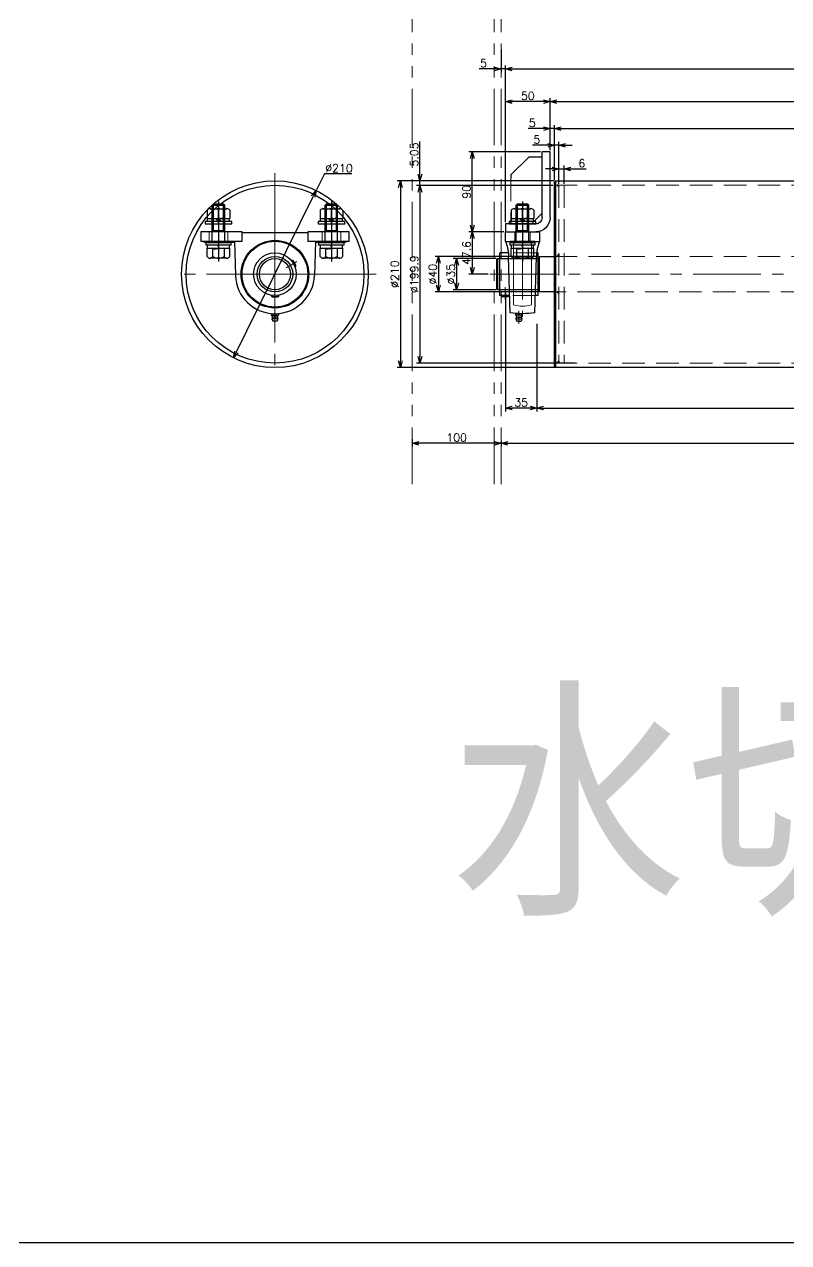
# Model space of a CAD drawing. Header units: millimetres. Extents: x -8731 to 85711, y -14522 to 31379.
# Drawn here: x -550 to 309, y -5720 to -4350 of the extents above; entities that cross this region are included whole.
import ezdxf

# ---------------------------------------------------------------- set-up
doc = ezdxf.new("R2010")
doc.units = ezdxf.units.MM
doc.header["$LTSCALE"] = 4
doc.header["$PDMODE"] = 99
doc.header["$PDSIZE"] = 1
for name, pattern in [('CENTER2', [28.575, 19.05, -3.175, 3.175, -3.175]), ('HIDDEN', [9.525, 6.35, -3.175]), ('PHANTOM2', [31.75, 15.875, -3.175, 3.175, -3.175, 3.175, -3.175])]:
    doc.linetypes.add(name, pattern=pattern)
for name, color, linetype, lineweight in [('04_HIDDEN', 2, 'HIDDEN', 13), ('05_CENTER', 4, 'CENTER2', 13), ('06_PHANTOM', 2, 'PHANTOM2', 13), ('08_DIM', 3, 'Continuous', 13)]:
    doc.layers.add(name, color=color, linetype=linetype, lineweight=lineweight)
doc.layers.add('10_DRAFT', color=8, linetype='Continuous', lineweight=0, plot=False)
doc.styles.add('KANJI0', font='txt.shx', dxfattribs={"width": 0.9, "height": 30, "bigfont": 'bigfont'})
doc.styles.add('KSS_TXT', font='txt.shx', dxfattribs={"bigfont": 'extfont2.shx'})
doc.dimstyles.new('KSS_DIM', dxfattribs={"dimscale": 3, "dimtxt": 3, "dimasz": 2.5, "dimexe": 1.25, "dimexo": 0.625, "dimtad": 1, "dimdsep": 46, "dimtxsty": 'KSS_TXT', "dimblk": 'OPEN30', "dimcen": 0, "dimazin": 2, "dimtfac": 0.75, "dimtmove": 0, "dimatfit": 3, "dimldrblk": 'OPEN30', "dimfxl": 1, "dimtolj": 1, "dimarcsym": 0})
doc.dimstyles.new('KSS_DIM$3', dxfattribs={"dimscale": 3, "dimtxt": 3, "dimasz": 2.5, "dimexe": 1.25, "dimexo": 0.625, "dimtad": 1, "dimtih": 1, "dimtoh": 1, "dimdsep": 46, "dimtxsty": 'KSS_TXT', "dimblk": 'OPEN30', "dimcen": 0, "dimazin": 2, "dimtfac": 0.75, "dimtofl": 0, "dimtmove": 0, "dimatfit": 3, "dimldrblk": 'OPEN30', "dimfxl": 1, "dimtolj": 1, "dimarcsym": 0})

# ---------------------------------------------------------------- blocks, each defined once
blk = doc.blocks.new('M14Nza_1_1_1')
at = {"color": 0}
for p, q in [((-12.7, 15.4), (-12.7, 6.1)), ((-9.5, 17.1), (9.5, 17.1)), ((-6.4, 6.1), (-6.4, 15.4)), ((6.4, 15.4), (6.4, 6.1)), ((12.7, 15.4), (12.7, 6.1)), ((-12.7, 6.1), (12.7, 6.1)), ((-12.2, 2.6), (-12.2, 6.1)), ((-3.5, 6.1), (0, 2.6)), ((0, 6.1), (3.5, 2.6)), ((12.2, 6.1), (12.2, 2.6))]:
    blk.add_line(p, q, dxfattribs=at)
at = {"color": 0, "linetype": 'CENTER2'}
blk.add_line((0, 0), (0, 17.1), dxfattribs=at)
at = {"color": 0}
blk.add_lwpolyline([(-15, 0), (15, 0), (15, 2.6), (-15, 2.6)], close=True, dxfattribs=at)
for centre, radius, start, end in [((-9.5, 13.3), 3.81, 33.626, 146.374), ((0, 4.4), 12.7, 60, 120), ((9.5, 13.3), 3.81, 33.626, 146.374)]:
    blk.add_arc(centre, radius, start, end, dxfattribs=at)
at = {"layer": '10_DRAFT', "ltscale": 3, "style": 'KANJI0', "width": 0.82}
blk.add_text('Ｍ１４', height=1.5, dxfattribs=at).set_placement((0.4, 6.2))
blk = doc.blocks.new('A$C09CE55E7_1_1_1')
at = {"color": 0}
for p, q in [((-12.7, 15.8), (-12.7, 6.5)), ((-9.5, 17.5), (9.5, 17.5)), ((-6.4, 6.5), (-6.4, 15.8)), ((6.4, 15.8), (6.4, 6.5)), ((12.7, 15.8), (12.7, 6.5)), ((-14, 0), (-14, 3)), ((-14, 3), (14, 3)), ((14, 0), (-14, 0)), ((12.7, 6.5), (-12.7, 6.5)), ((-12.2, 3), (-12.2, 6.5)), ((-7, 0), (-7, -42.1)), ((-0.6, 6.5), (0.6, 3)), ((7, 0), (7, -42.1)), ((12.2, 6.5), (12.2, 3)), ((14, 3), (14, 0)), ((7, -13.5), (-7, -13.5)), ((-5.6, -13.5), (-5.6, -43.5)), ((5.6, -13.5), (5.6, -43.5)), ((-7, -42.1), (-5.6, -43.5)), ((7, -42.1), (-7, -42.1)), ((5.6, -43.5), (-5.6, -43.5)), ((7, -42.1), (5.6, -43.5))]:
    blk.add_line(p, q, dxfattribs=at)
at = {"color": 0, "linetype": 'CENTER2'}
blk.add_line((0, -46.1), (0, 21.2), dxfattribs=at)
at = {"color": 0}
for centre, radius, start, end in [((-9.5, 13.7), 3.81, 33.626, 146.374), ((0, 4.8), 12.7, 60, 120), ((9.5, 13.7), 3.81, 33.626, 146.374)]:
    blk.add_arc(centre, radius, start, end, dxfattribs=at)
at = {"layer": '10_DRAFT', "ltscale": 3, "style": 'KANJI0', "width": 0.82}
blk.add_text('M14x50', height=1, dxfattribs=at).set_placement((0.5, 6.6))
blk = doc.blocks.new('MUCP207a_1')
at = {"color": 0}
for p, q in [((-3.3, 97.8), (-2.4, 100.5)), ((-3.3, 97.8), (3.3, 97.8)), ((-2.8, 96.1), (2.8, 96.1)), ((-2.4, 100.5), (2.4, 100.5)), ((3.3, 97.8), (2.4, 100.5)), ((-4, 92.4), (-4, 93.6)), ((3, 92), (-3, 92)), ((-2, 93.6), (-2, 92.4)), ((2, 93.6), (2, 92.4)), ((4, 93.6), (4, 92.4)), ((-4, 72.5), (-3, 73.1)), ((-4, 71.3), (-4, 72.5)), ((4, 72.5), (-4, 72.5)), ((-3.4, 71.4), (-3.4, 72.8)), ((3, 73.1), (-3, 73.1)), ((4, 72.5), (3, 73.1)), ((3.4, 71.4), (3.4, 72.8)), ((4, 71.3), (4, 72.5)), ((-45.5, 11), (-44.4, 48.9)), ((45.5, 11), (44.4, 48.9)), ((-22.5, 39.2), (-23.6, 38.6)), ((-22.3, 38.7), (-23.6, 38)), ((-23.6, 38.6), (-23.6, 37.4)), ((-23.6, 38.6), (-19.6, 31.7)), ((-23.6, 37.4), (-20.6, 32.3)), ((-19.6, 31.7), (-20.6, 32.3)), ((-18.8, 32.7), (-20.1, 32)), ((-18.5, 32.3), (-19.6, 31.7)), ((-83.5, 11), (-83.5, 0)), ((-83.5, 11), (-78.5, 11)), ((-83.5, 0), (-36.9, 0)), ((-79.5, 12), (-45.5, 12)), ((-79.5, 11), (-79.5, 12)), ((-78.5, 11), (-45.5, 11)), ((-45.5, 11), (-36.9, 11)), ((-36.9, 0), (-36.9, 11)), ((-36.9, 1), (36.9, 1)), ((36.9, 11), (45.5, 11)), ((36.9, 11), (36.9, 0)), ((36.9, 0), (83.5, 0)), ((45.5, 12), (79.5, 12)), ((45.5, 11), (78.5, 11)), ((78.5, 11), (83.5, 11)), ((79.5, 11), (79.5, 12)), ((83.5, 0), (83.5, 11))]:
    blk.add_line(p, q, dxfattribs=at)
for radius in [38, 37, 24, 17.5]:
    blk.add_circle((0, 47.6), radius, dxfattribs=at)
for centre, radius, start, end in [((0, 97.8), 3.3, 180, 208.0616), ((-3.6, 95.9), 0.8, 353.8983, 28.0616), ((0, 99), 1.59, 69.555, 110.445), ((3.6, 95.9), 0.8, 151.9384, 186.1017), ((0, 97.8), 3.3, 331.9384, 0), ((0, 47.6), 44.4, 1.6912, 178.3088), ((-3, 92.4), 1.56, 49.7398, 130.2602), ((-3, 93.6), 1.56, 229.7398, 310.2602), ((-8.8, 96.4), 6, 336.1715, 353.8983), ((0, 88.3), 5.7, 69.2291, 110.7709), ((0, 97.7), 5.7, 249.2291, 290.7709), ((3, 92.4), 1.56, 49.7398, 130.2602), ((3, 93.6), 1.56, 229.7398, 310.2602), ((8.8, 96.4), 6, 186.1017, 203.8285)]:
    blk.add_arc(centre, radius, start, end, dxfattribs=at)
at = {"layer": '04_HIDDEN', "color": 0}
for p, q in [((-74, 12), (-74, 0)), ((-53, 12), (-53, 0)), ((53, 12), (53, 0)), ((74, 12), (74, 0))]:
    blk.add_line(p, q, dxfattribs=at)
at = {"layer": '05_CENTER', "color": 0}
for p, q in [((0, 0), (0, 102.5)), ((-49.4, 47.6), (49.4, 47.6)), ((-24.7, 33.4), (-12.6, 40.4)), ((-63.5, 17), (-63.5, -5)), ((63.5, 17), (63.5, -5))]:
    blk.add_line(p, q, dxfattribs=at)
blk = doc.blocks.new('_Open30')
at = {"color": 0, "linetype": 'ByBlock', "lineweight": -2}
for p, q in [((-1, 0.27), (0, 0)), ((0, 0), (-1, -0.27)), ((0, 0), (-1, 0))]:
    blk.add_line(p, q, dxfattribs=at)
blk = doc.blocks.new('*D1066')
at = {"layer": '08_DIM', "color": 0, "lineweight": -2, "transparency": 16777216}
for p, q in [((-10.8, -4583.6), (-50.2, -4583.6)), ((-46.4, -4591.1), (-46.4, -4623.7)), ((-28.6, -4631.2), (-50.2, -4631.2))]:
    blk.add_line(p, q, dxfattribs=at)
at = {"layer": 'Defpoints', "color": 0, "transparency": 16777216}
for p in [(-8.9, -4583.6), (-46.4, -4631.2), (-26.7, -4631.2)]:
    blk.add_point(p, dxfattribs=at)
at = {"layer": '08_DIM', "color": 0, "lineweight": -2, "transparency": 16777216, "xscale": 7.5, "yscale": 7.5, "zscale": 7.5}
for p, rotation in [((-46.4, -4583.6), 90), ((-46.4, -4631.2), 270)]:
    blk.add_blockref('_Open30', p, dxfattribs=dict(at, rotation=rotation))
at = {"layer": '08_DIM', "color": 0, "transparency": 16777216, "insert": (-52.8, -4607.4), "char_height": 9, "attachment_point": 5, "rotation": 90, "style": 'KSS_TXT'}
blk.add_mtext('\\A1;47.6', dxfattribs=at)
blk = doc.blocks.new('*D1067')
at = {"layer": '08_DIM', "color": 0, "lineweight": -2, "transparency": 16777216}
for p, q in [((-19.8, -4613.7), (-67.8, -4613.7)), ((-64, -4621.2), (-64, -4641.2)), ((-19.8, -4648.7), (-67.8, -4648.7))]:
    blk.add_line(p, q, dxfattribs=at)
at = {"layer": 'Defpoints', "color": 0, "transparency": 16777216}
for p in [(-17.9, -4613.7), (-64, -4648.7), (-17.9, -4648.7)]:
    blk.add_point(p, dxfattribs=at)
at = {"layer": '08_DIM', "color": 0, "lineweight": -2, "transparency": 16777216, "xscale": 7.5, "yscale": 7.5, "zscale": 7.5}
for p, rotation in [((-64, -4613.7), 90), ((-64, -4648.7), 270)]:
    blk.add_blockref('_Open30', p, dxfattribs=dict(at, rotation=rotation))
at = {"layer": '08_DIM', "color": 0, "transparency": 16777216, "insert": (-70.4, -4631.2), "char_height": 9, "attachment_point": 5, "rotation": 90, "style": 'KSS_TXT'}
blk.add_mtext('\\A1;%%C35', dxfattribs=at)
blk = doc.blocks.new('*D1068')
at = {"layer": '08_DIM', "color": 0, "lineweight": -2, "transparency": 16777216}
for p, q in [((41.1, -4491.7), (41.1, -4463.7)), ((46.1, -4525.3), (46.1, -4463.7)), ((33.6, -4467.4), (16.3, -4467.4)), ((46.1, -4467.4), (41.1, -4467.4)), ((53.6, -4467.4), (61.1, -4467.4))]:
    blk.add_line(p, q, dxfattribs=at)
at = {"layer": 'Defpoints', "color": 0, "transparency": 16777216}
for p in [(41.1, -4467.4), (41.1, -4493.6), (46.1, -4527.2)]:
    blk.add_point(p, dxfattribs=at)
at = {"layer": '08_DIM', "color": 0, "lineweight": -2, "transparency": 16777216, "xscale": 7.5, "yscale": 7.5, "zscale": 7.5}
blk.add_blockref('_Open30', (41.1, -4467.4), dxfattribs=at)
at = {"layer": '08_DIM', "color": 0, "lineweight": -2, "transparency": 16777216, "xscale": 7.5, "yscale": 7.5, "zscale": 7.5, "rotation": 180}
blk.add_blockref('_Open30', (46.1, -4467.4), dxfattribs=at)
at = {"layer": '08_DIM', "color": 0, "transparency": 16777216, "insert": (21.2, -4461.1), "char_height": 9, "attachment_point": 5, "style": 'KSS_TXT'}
blk.add_mtext('\\A1;5', dxfattribs=at)
blk = doc.blocks.new('*D1069')
at = {"layer": '08_DIM', "color": 0, "lineweight": -2, "transparency": 16777216}
for p, q in [((30.2, -4493.6), (-50.2, -4493.6)), ((-46.4, -4576.1), (-46.4, -4501.1)), ((-10.8, -4583.6), (-50.2, -4583.6))]:
    blk.add_line(p, q, dxfattribs=at)
at = {"layer": 'Defpoints', "color": 0, "transparency": 16777216}
for p in [(-46.4, -4493.6), (32.1, -4493.6), (-8.9, -4583.6)]:
    blk.add_point(p, dxfattribs=at)
at = {"layer": '08_DIM', "color": 0, "lineweight": -2, "transparency": 16777216, "xscale": 7.5, "yscale": 7.5, "zscale": 7.5}
for p, rotation in [((-46.4, -4493.6), 90), ((-46.4, -4583.6), 270)]:
    blk.add_blockref('_Open30', p, dxfattribs=dict(at, rotation=rotation))
at = {"layer": '08_DIM', "color": 0, "transparency": 16777216, "insert": (-52.8, -4538.6), "char_height": 9, "attachment_point": 5, "rotation": 90, "style": 'KSS_TXT'}
blk.add_mtext('\\A1;90', dxfattribs=at)
blk = doc.blocks.new('A$C4FEB355B_1')
at = {"color": 0}
for p, q in [((-31, 90), (-22, 90)), ((-31, 16), (-31, 90)), ((-22, 16), (-22, 90)), ((19, 0), (-15, 0)), ((19, 9), (19, 0))]:
    blk.add_line(p, q, dxfattribs=at)
for points in [[(-22, 84), (-7, 84), (13, 64), (13, 60)], [(13, 20), (13, 9), (-10, 9), (-22, 21), (-22, 84)]]:
    blk.add_lwpolyline(points, dxfattribs=at)
blk.add_lwpolyline([(-22, 16), (-22, 16, 0.414214), (-15, 9), (19, 9)], format="xyb", dxfattribs=at)
blk.add_arc((-15, 16), 16, 180, 270, dxfattribs=at)
at = {"layer": '04_HIDDEN'}
blk.add_lwpolyline([(13, 60), (13, 20)], dxfattribs=at)
at = {"layer": '05_CENTER'}
blk.add_line((0, -6.7), (0, 15.7), dxfattribs=at)
blk = doc.blocks.new('MUCP207c_1')
at = {"color": 0}
for p, q in [((-7.3, 97.7), (-6.4, 100.4)), ((-7.3, 97.7), (-0.7, 97.7)), ((-6.8, 96), (-1.2, 96)), ((-6.4, 100.4), (-1.6, 100.4)), ((-0.7, 97.7), (-1.6, 100.4)), ((-14, 91), (-15.6, 28)), ((-7.5, 93.5), (-7.5, 92.3)), ((-5.7, 91.9), (-2.2, 91.9)), ((-4, 93.5), (-4, 92.3)), ((-0.5, 93.5), (-0.5, 92.3)), ((14, 91), (15.6, 28)), ((-25.4, 71.6), (-25.4, 23.6)), ((-14.5, 71.6), (-25.4, 71.6)), ((-23.4, 72.5), (-22.4, 73.1)), ((-23.4, 71.6), (-23.4, 72.5)), ((-15.4, 72.5), (-23.4, 72.5)), ((-22.8, 71.6), (-22.8, 72.8)), ((-16.4, 73.1), (-22.4, 73.1)), ((-15.4, 72.5), (-16.4, 73.1)), ((-15.9, 71.6), (-15.9, 72.8)), ((-15.4, 71.6), (-15.4, 72.5)), ((17.5, 71.6), (14.5, 71.6)), ((17.5, 71.6), (17.5, 23.6)), ((-15.9, 23.6), (-25.4, 23.6)), ((17.5, 23.6), (15.9, 23.6)), ((-19, 11), (-19, 0)), ((-19, 11), (-14, 11)), ((-19, 0), (19, 0)), ((-14, 12), (14, 12)), ((-14, 11), (-14, 12)), ((14, 11), (-14, 11)), ((14, 11), (14, 12)), ((14, 11), (19, 11)), ((19, 0), (19, 11))]:
    blk.add_line(p, q, dxfattribs=at)
for points in [[(-19, 11, 0), (-19, 11.1, 0), (-18.9, 11.2, 0), (-18.9, 11.3, 0), (-18.9, 11.4, 0), (-18.8, 11.5, 0), (-18.8, 11.6, 0), (-18.8, 11.7, 0), (-18.7, 11.8, 0), (-18.7, 11.9, 0), (-18.6, 12, 0), (-18.6, 12.1, 0), (-18.6, 12.2, 0), (-18.5, 12.4, 0), (-18.5, 12.5, 0), (-18.5, 12.6, 0), (-18.4, 12.7, 0), (-18.4, 12.8, 0), (-18.4, 12.9, 0), (-18.3, 13, 0), (-18.3, 13.1, 0), (-18.3, 13.2, 0), (-18.2, 13.3, 0), (-18.2, 13.4, 0), (-18.2, 13.5, 0), (-18.1, 13.6, 0), (-18.1, 13.7, 0), (-18.1, 13.8, 0), (-18, 13.9, 0), (-18, 14, 0), (-18, 14.1, 0), (-17.9, 14.2, 0), (-17.9, 14.3, 0), (-17.9, 14.4, 0), (-17.8, 14.5, 0), (-17.8, 14.6, 0), (-17.8, 14.7, 0), (-17.7, 14.9, 0), (-17.7, 15, 0), (-17.7, 15.1, 0), (-17.6, 15.2, 0), (-17.6, 15.3, 0), (-17.6, 15.4, 0), (-17.5, 15.5, 0), (-17.5, 15.6, 0), (-17.5, 15.7, 0), (-17.4, 15.8, 0), (-17.4, 15.9, 0), (-17.4, 16, 0), (-17.3, 16.1, 0), (-17.3, 16.2, 0), (-17.3, 16.3, 0), (-17.3, 16.4, 0), (-17.2, 16.5, 0), (-17.2, 16.6, 0), (-17.2, 16.7, 0), (-17.1, 16.8, 0), (-17.1, 17, 0), (-17.1, 17.1, 0), (-17.1, 17.2, 0), (-17, 17.3, 0), (-17, 17.4, 0), (-17, 17.5, 0), (-16.9, 17.6, 0), (-16.9, 17.7, 0), (-16.9, 17.8, 0), (-16.9, 17.9, 0), (-16.8, 18, 0), (-16.8, 18.1, 0), (-16.8, 18.2, 0), (-16.8, 18.3, 0), (-16.7, 18.4, 0), (-16.7, 18.5, 0), (-16.7, 18.6, 0), (-16.7, 18.8, 0), (-16.6, 18.9, 0), (-16.6, 19, 0), (-16.6, 19.1, 0), (-16.6, 19.2, 0), (-16.6, 19.3, 0), (-16.5, 19.4, 0), (-16.5, 19.5, 0), (-16.5, 19.6, 0), (-16.5, 19.7, 0), (-16.5, 19.8, 0), (-16.4, 19.9, 0), (-16.4, 20, 0), (-16.4, 20.1, 0), (-16.4, 20.2, 0), (-16.4, 20.4, 0), (-16.3, 20.5, 0), (-16.3, 20.6, 0), (-16.3, 20.7, 0), (-16.3, 20.8, 0), (-16.3, 20.9, 0), (-16.3, 21, 0), (-16.2, 21.1, 0), (-16.2, 21.2, 0), (-16.2, 21.3, 0), (-16.2, 21.4, 0), (-16.2, 21.5, 0), (-16.2, 21.6, 0), (-16.1, 21.8, 0), (-16.1, 21.9, 0), (-16.1, 22, 0), (-16.1, 22.1, 0), (-16.1, 22.2, 0), (-16.1, 22.3, 0), (-16.1, 22.4, 0), (-16, 22.5, 0), (-16, 22.6, 0), (-16, 22.7, 0), (-16, 22.8, 0), (-16, 22.9, 0), (-16, 23.1, 0), (-16, 23.2, 0), (-16, 23.3, 0), (-15.9, 23.4, 0), (-15.9, 23.5, 0), (-15.9, 23.6, 0), (-15.9, 23.7, 0), (-15.9, 23.8, 0), (-15.9, 23.9, 0), (-15.9, 24, 0), (-15.9, 24.1, 0), (-15.9, 24.3, 0), (-15.9, 24.4, 0), (-15.8, 24.5, 0), (-15.8, 24.6, 0), (-15.8, 24.7, 0), (-15.8, 24.8, 0), (-15.8, 24.9, 0), (-15.8, 25, 0), (-15.8, 25.1, 0), (-15.8, 25.2, 0), (-15.8, 25.3, 0), (-15.8, 25.5, 0), (-15.8, 25.6, 0), (-15.7, 25.7, 0), (-15.7, 25.8, 0), (-15.7, 25.9, 0), (-15.7, 26, 0), (-15.7, 26.1, 0), (-15.7, 26.2, 0), (-15.7, 26.3, 0), (-15.7, 26.4, 0), (-15.7, 26.6, 0), (-15.7, 26.7, 0), (-15.7, 26.8, 0), (-15.7, 26.9, 0), (-15.6, 27, 0), (-15.6, 27.1, 0), (-15.6, 27.2, 0), (-15.6, 27.3, 0), (-15.6, 27.4, 0), (-15.6, 27.5, 0), (-15.6, 27.6, 0), (-15.6, 27.8, 0), (-15.6, 27.9, 0), (-15.6, 28, 0)], [(19, 11, 0), (19, 11.1, 0), (18.9, 11.2, 0), (18.9, 11.3, 0), (18.9, 11.4, 0), (18.8, 11.5, 0), (18.8, 11.6, 0), (18.8, 11.7, 0), (18.7, 11.8, 0), (18.7, 11.9, 0), (18.6, 12, 0), (18.6, 12.1, 0), (18.6, 12.2, 0), (18.5, 12.4, 0), (18.5, 12.5, 0), (18.5, 12.6, 0), (18.4, 12.7, 0), (18.4, 12.8, 0), (18.4, 12.9, 0), (18.3, 13, 0), (18.3, 13.1, 0), (18.3, 13.2, 0), (18.2, 13.3, 0), (18.2, 13.4, 0), (18.2, 13.5, 0), (18.1, 13.6, 0), (18.1, 13.7, 0), (18.1, 13.8, 0), (18, 13.9, 0), (18, 14, 0), (18, 14.1, 0), (17.9, 14.2, 0), (17.9, 14.3, 0), (17.9, 14.4, 0), (17.8, 14.5, 0), (17.8, 14.6, 0), (17.8, 14.7, 0), (17.7, 14.9, 0), (17.7, 15, 0), (17.7, 15.1, 0), (17.6, 15.2, 0), (17.6, 15.3, 0), (17.6, 15.4, 0), (17.5, 15.5, 0), (17.5, 15.6, 0), (17.5, 15.7, 0), (17.4, 15.8, 0), (17.4, 15.9, 0), (17.4, 16, 0), (17.3, 16.1, 0), (17.3, 16.2, 0), (17.3, 16.3, 0), (17.3, 16.4, 0), (17.2, 16.5, 0), (17.2, 16.6, 0), (17.2, 16.7, 0), (17.1, 16.8, 0), (17.1, 17, 0), (17.1, 17.1, 0), (17.1, 17.2, 0), (17, 17.3, 0), (17, 17.4, 0), (17, 17.5, 0), (16.9, 17.6, 0), (16.9, 17.7, 0), (16.9, 17.8, 0), (16.9, 17.9, 0), (16.8, 18, 0), (16.8, 18.1, 0), (16.8, 18.2, 0), (16.8, 18.3, 0), (16.7, 18.4, 0), (16.7, 18.5, 0), (16.7, 18.6, 0), (16.7, 18.8, 0), (16.6, 18.9, 0), (16.6, 19, 0), (16.6, 19.1, 0), (16.6, 19.2, 0), (16.6, 19.3, 0), (16.5, 19.4, 0), (16.5, 19.5, 0), (16.5, 19.6, 0), (16.5, 19.7, 0), (16.5, 19.8, 0), (16.4, 19.9, 0), (16.4, 20, 0), (16.4, 20.1, 0), (16.4, 20.2, 0), (16.4, 20.4, 0), (16.3, 20.5, 0), (16.3, 20.6, 0), (16.3, 20.7, 0), (16.3, 20.8, 0), (16.3, 20.9, 0), (16.3, 21, 0), (16.2, 21.1, 0), (16.2, 21.2, 0), (16.2, 21.3, 0), (16.2, 21.4, 0), (16.2, 21.5, 0), (16.2, 21.6, 0), (16.1, 21.8, 0), (16.1, 21.9, 0), (16.1, 22, 0), (16.1, 22.1, 0), (16.1, 22.2, 0), (16.1, 22.3, 0), (16.1, 22.4, 0), (16, 22.5, 0), (16, 22.6, 0), (16, 22.7, 0), (16, 22.8, 0), (16, 22.9, 0), (16, 23.1, 0), (16, 23.2, 0), (16, 23.3, 0), (15.9, 23.4, 0), (15.9, 23.5, 0), (15.9, 23.6, 0), (15.9, 23.7, 0), (15.9, 23.8, 0), (15.9, 23.9, 0), (15.9, 24, 0), (15.9, 24.1, 0), (15.9, 24.3, 0), (15.9, 24.4, 0), (15.8, 24.5, 0), (15.8, 24.6, 0), (15.8, 24.7, 0), (15.8, 24.8, 0), (15.8, 24.9, 0), (15.8, 25, 0), (15.8, 25.1, 0), (15.8, 25.2, 0), (15.8, 25.3, 0), (15.8, 25.5, 0), (15.7, 25.6, 0), (15.7, 25.7, 0), (15.7, 25.8, 0), (15.7, 25.9, 0), (15.7, 26, 0), (15.7, 26.1, 0), (15.7, 26.2, 0), (15.7, 26.3, 0), (15.7, 26.4, 0), (15.7, 26.6, 0), (15.7, 26.7, 0), (15.7, 26.8, 0), (15.7, 26.9, 0), (15.6, 27, 0), (15.6, 27.1, 0), (15.6, 27.2, 0), (15.6, 27.3, 0), (15.6, 27.4, 0), (15.6, 27.5, 0), (15.6, 27.6, 0), (15.6, 27.8, 0), (15.6, 27.9, 0), (15.6, 28, 0)]]:
    blk.add_polyline3d(points, dxfattribs=at)
for centre, radius, start, end in [((-4, 97.7), 3.3, 180, 208.0616), ((-7.6, 95.8), 0.8, 353.8983, 28.0616), ((-4, 98.9), 1.59, 69.555, 110.445), ((-0.4, 95.8), 0.8, 151.9384, 186.1017), ((-4, 97.7), 3.3, 331.9384, 0), ((0, -7), 99, 81.8703, 98.1297), ((-12.8, 96.3), 6, 332.3723, 353.8983), ((-5.7, 89.6), 4.32, 66.1022, 113.8978), ((-5.7, 96.2), 4.32, 246.1022, 293.8978), ((-2.2, 89.6), 4.32, 66.1022, 113.8978), ((-2.2, 96.2), 4.32, 246.1022, 293.8978), ((4.8, 96.3), 6, 186.1017, 207.6277)]:
    blk.add_arc(centre, radius, start, end, dxfattribs=at)
at = {"layer": '04_HIDDEN', "color": 0}
for p, q in [((14.5, 71.6), (-14.5, 71.6)), ((16, 65.1), (-23.9, 65.1)), ((-25.4, 28.6), (-25.4, 26.7)), ((16, 30.1), (-23.9, 30.1)), ((15.9, 23.6), (-15.9, 23.6)), ((-8.5, 12), (-8.5, 0)), ((8.5, 12), (8.5, 0))]:
    blk.add_line(p, q, dxfattribs=at)
for centre, start, end in [((-23.9, 66.6), 180, 270), ((16, 66.6), 270, 0), ((-23.9, 28.6), 90, 180), ((16, 28.6), 0, 90)]:
    blk.add_arc(centre, 1.5, start, end, dxfattribs=at)
at = {"layer": '05_CENTER', "color": 0}
for p, q in [((-4, 88.9), (-4, 103.5)), ((0, 0), (0, 95.7)), ((-19.4, 76.1), (-19.4, 62.1))]:
    blk.add_line(p, q, dxfattribs=at)
at = {"layer": '10_DRAFT'}
for p, q in [((-10, 13), (-10, 82.2)), ((10, 13), (10, 82.2)), ((-25.4, 47.6), (17.5, 47.6))]:
    blk.add_line(p, q, dxfattribs=at)
for start, end in [(73.8724, 106.1276), (253.8724, 286.1276)]:
    blk.add_arc((0, 47.6), 36, start, end, dxfattribs=at)
blk = doc.blocks.new('*D1460')
at = {"layer": '08_DIM', "color": 0, "lineweight": -2, "transparency": 16777216}
for p, q in [((-212.7, -4518.3), (-221.9, -4537.1)), ((-181.9, -4518.3), (-212.7, -4518.3)), ((-314.8, -4725.4), (-225.2, -4543.8))]:
    blk.add_line(p, q, dxfattribs=at)
at = {"layer": 'Defpoints', "color": 0, "transparency": 16777216}
for p in [(-221.9, -4537.1), (-314.8, -4725.4)]:
    blk.add_point(p, dxfattribs=at)
at = {"layer": '08_DIM', "color": 0, "lineweight": -2, "transparency": 16777216, "xscale": 7.5, "yscale": 7.5, "zscale": 7.5}
for p, rotation in [((-221.9, -4537.1), 63.73866751826662), ((-314.8, -4725.4), 243.7386675182666)]:
    blk.add_blockref('_Open30', p, dxfattribs=dict(at, rotation=rotation))
at = {"layer": '08_DIM', "color": 0, "transparency": 16777216, "insert": (-196.3, -4512), "char_height": 9, "attachment_point": 5, "style": 'KSS_TXT'}
blk.add_mtext('\\A1;%%C210', dxfattribs=at)
blk = doc.blocks.new('*D1570')
at = {"layer": '08_DIM', "color": 0, "lineweight": -2, "transparency": 16777216}
for p, q in [((-13.9, -4818.5), (-13.9, -4825.1)), ((-6.4, -4821.3), (1978.6, -4821.3)), ((1986.1, -4816.7), (1986.1, -4825.1))]:
    blk.add_line(p, q, dxfattribs=at)
at = {"layer": 'Defpoints', "color": 0, "transparency": 16777216}
for p in [(-13.9, -4816.6), (1986.1, -4814.9), (1986.1, -4821.3)]:
    blk.add_point(p, dxfattribs=at)
at = {"layer": '08_DIM', "color": 0, "lineweight": -2, "transparency": 16777216, "xscale": 7.5, "yscale": 7.5, "zscale": 7.5, "rotation": 180}
blk.add_blockref('_Open30', (-13.9, -4821.3), dxfattribs=at)
at = {"layer": '08_DIM', "color": 0, "lineweight": -2, "transparency": 16777216, "xscale": 7.5, "yscale": 7.5, "zscale": 7.5}
blk.add_blockref('_Open30', (1986.1, -4821.3), dxfattribs=at)
at = {"layer": '08_DIM', "color": 0, "transparency": 16777216, "insert": (986.1, -4815), "char_height": 9, "attachment_point": 5, "style": 'KSS_TXT'}
blk.add_mtext('\\A1;2000', dxfattribs=at)
blk = doc.blocks.new('*D1941')
at = {"layer": '08_DIM', "color": 0, "lineweight": -2, "transparency": 16777216}
for p, q in [((-8.9, -4572.7), (-8.9, -4396.6)), ((1981.1, -4572.7), (1981.1, -4396.6)), ((-1.4, -4400.3), (1973.6, -4400.3))]:
    blk.add_line(p, q, dxfattribs=at)
at = {"layer": 'Defpoints', "color": 0, "transparency": 16777216}
for p in [(1981.1, -4400.3), (-8.9, -4574.6), (1981.1, -4574.6)]:
    blk.add_point(p, dxfattribs=at)
at = {"layer": '08_DIM', "color": 0, "lineweight": -2, "transparency": 16777216, "xscale": 7.5, "yscale": 7.5, "zscale": 7.5, "rotation": 180}
blk.add_blockref('_Open30', (-8.9, -4400.3), dxfattribs=at)
at = {"layer": '08_DIM', "color": 0, "lineweight": -2, "transparency": 16777216, "xscale": 7.5, "yscale": 7.5, "zscale": 7.5}
blk.add_blockref('_Open30', (1981.1, -4400.3), dxfattribs=at)
at = {"layer": '08_DIM', "color": 0, "transparency": 16777216, "insert": (986.1, -4394), "char_height": 9, "attachment_point": 5, "style": 'KSS_TXT'}
blk.add_mtext('\\A1;1990', dxfattribs=at)
blk = doc.blocks.new('*D1942')
at = {"layer": '08_DIM', "color": 0, "lineweight": -2, "transparency": 16777216}
for p, q in [((44.2, -4531.3), (-109, -4531.3)), ((-105.2, -4538.8), (-105.2, -4723.7)), ((69.2, -4731.2), (-109, -4731.2))]:
    blk.add_line(p, q, dxfattribs=at)
at = {"layer": 'Defpoints', "color": 0, "transparency": 16777216}
for p in [(46.1, -4531.3), (-105.2, -4731.2), (71.1, -4731.2)]:
    blk.add_point(p, dxfattribs=at)
at = {"layer": '08_DIM', "color": 0, "lineweight": -2, "transparency": 16777216, "xscale": 7.5, "yscale": 7.5, "zscale": 7.5}
for p, rotation in [((-105.2, -4531.3), 90), ((-105.2, -4731.2), 270)]:
    blk.add_blockref('_Open30', p, dxfattribs=dict(at, rotation=rotation))
at = {"layer": '08_DIM', "color": 0, "transparency": 16777216, "insert": (-111.6, -4631.2), "char_height": 9, "attachment_point": 5, "rotation": 90, "style": 'KSS_TXT'}
blk.add_mtext('\\A1;%%C199.9', dxfattribs=at)
blk = doc.blocks.new('*D1943')
at = {"layer": '08_DIM', "color": 0, "lineweight": -2, "transparency": 16777216}
for p, q in [((-105.2, -4518.7), (-105.2, -4481.9)), ((45.2, -4526.2), (-109, -4526.2)), ((44.2, -4531.3), (-109, -4531.3)), ((-105.2, -4531.3), (-105.2, -4526.2)), ((-105.2, -4538.8), (-105.2, -4546.3))]:
    blk.add_line(p, q, dxfattribs=at)
at = {"layer": 'Defpoints', "color": 0, "transparency": 16777216}
for p in [(-105.2, -4526.2), (46.1, -4531.3), (47.1, -4526.2)]:
    blk.add_point(p, dxfattribs=at)
at = {"layer": '08_DIM', "color": 0, "lineweight": -2, "transparency": 16777216, "xscale": 7.5, "yscale": 7.5, "zscale": 7.5}
for p, rotation in [((-105.2, -4526.2), 270), ((-105.2, -4531.3), 90)]:
    blk.add_blockref('_Open30', p, dxfattribs=dict(at, rotation=rotation))
at = {"layer": '08_DIM', "color": 0, "transparency": 16777216, "insert": (-111.6, -4496.6), "char_height": 9, "attachment_point": 5, "rotation": 90, "style": 'KSS_TXT'}
blk.add_mtext('\\A1;5.05', dxfattribs=at)
blk = doc.blocks.new('*D1944')
at = {"layer": '08_DIM', "color": 0, "lineweight": -2, "transparency": 16777216}
for p, q in [((27.2, -4611.2), (-88.3, -4611.2)), ((-84.5, -4618.7), (-84.5, -4643.7)), ((27.2, -4651.2), (-88.3, -4651.2))]:
    blk.add_line(p, q, dxfattribs=at)
at = {"layer": 'Defpoints', "color": 0, "transparency": 16777216}
for p in [(29.1, -4611.2), (-84.5, -4651.2), (29.1, -4651.2)]:
    blk.add_point(p, dxfattribs=at)
at = {"layer": '08_DIM', "color": 0, "lineweight": -2, "transparency": 16777216, "xscale": 7.5, "yscale": 7.5, "zscale": 7.5}
for p, rotation in [((-84.5, -4611.2), 90), ((-84.5, -4651.2), 270)]:
    blk.add_blockref('_Open30', p, dxfattribs=dict(at, rotation=rotation))
at = {"layer": '08_DIM', "color": 0, "transparency": 16777216, "insert": (-90.9, -4631.2), "char_height": 9, "attachment_point": 5, "rotation": 90, "style": 'KSS_TXT'}
blk.add_mtext('\\A1;%%C40', dxfattribs=at)
blk = doc.blocks.new('*D1945')
at = {"layer": '08_DIM', "color": 0, "lineweight": -2, "transparency": 16777216}
for p, q in [((43.6, -4512.9), (36.1, -4512.9)), ((51.1, -4529.4), (51.1, -4509.1)), ((51.1, -4512.9), (57.1, -4512.9)), ((57.1, -4529.4), (57.1, -4509.1)), ((64.6, -4512.9), (81.8, -4512.9))]:
    blk.add_line(p, q, dxfattribs=at)
at = {"layer": 'Defpoints', "color": 0, "transparency": 16777216}
for p in [(57.1, -4512.9), (51.1, -4531.3), (57.1, -4531.3)]:
    blk.add_point(p, dxfattribs=at)
at = {"layer": '08_DIM', "color": 0, "lineweight": -2, "transparency": 16777216, "xscale": 7.5, "yscale": 7.5, "zscale": 7.5}
blk.add_blockref('_Open30', (51.1, -4512.9), dxfattribs=at)
at = {"layer": '08_DIM', "color": 0, "lineweight": -2, "transparency": 16777216, "xscale": 7.5, "yscale": 7.5, "zscale": 7.5, "rotation": 180}
blk.add_blockref('_Open30', (57.1, -4512.9), dxfattribs=at)
at = {"layer": '08_DIM', "color": 0, "transparency": 16777216, "insert": (76.9, -4506.5), "char_height": 9, "attachment_point": 5, "style": 'KSS_TXT'}
blk.add_mtext('\\A1;6', dxfattribs=at)
blk = doc.blocks.new('*D1946')
at = {"layer": '08_DIM', "color": 0, "lineweight": -2, "transparency": 16777216}
for p, q in [((38.6, -4486.2), (21.3, -4486.2)), ((46.1, -4525.3), (46.1, -4482.5)), ((51.1, -4486.2), (46.1, -4486.2)), ((51.1, -4529.4), (51.1, -4482.5)), ((58.6, -4486.2), (66.1, -4486.2))]:
    blk.add_line(p, q, dxfattribs=at)
at = {"layer": 'Defpoints', "color": 0, "transparency": 16777216}
for p in [(46.1, -4486.2), (46.1, -4527.2), (51.1, -4531.3)]:
    blk.add_point(p, dxfattribs=at)
at = {"layer": '08_DIM', "color": 0, "lineweight": -2, "transparency": 16777216, "xscale": 7.5, "yscale": 7.5, "zscale": 7.5}
blk.add_blockref('_Open30', (46.1, -4486.2), dxfattribs=at)
at = {"layer": '08_DIM', "color": 0, "lineweight": -2, "transparency": 16777216, "xscale": 7.5, "yscale": 7.5, "zscale": 7.5, "rotation": 180}
blk.add_blockref('_Open30', (51.1, -4486.2), dxfattribs=at)
at = {"layer": '08_DIM', "color": 0, "transparency": 16777216, "insert": (26.2, -4479.8), "char_height": 9, "attachment_point": 5, "style": 'KSS_TXT'}
blk.add_mtext('\\A1;5', dxfattribs=at)
blk = doc.blocks.new('*D1947')
at = {"layer": '08_DIM', "color": 0, "lineweight": -2, "transparency": 16777216}
for p, q in [((45.2, -4526.2), (-131, -4526.2)), ((-127.3, -4533.7), (-127.3, -4728.7)), ((70.2, -4736.2), (-131, -4736.2))]:
    blk.add_line(p, q, dxfattribs=at)
at = {"layer": 'Defpoints', "color": 0, "transparency": 16777216}
for p in [(47.1, -4526.2), (-127.3, -4736.2), (72.1, -4736.2)]:
    blk.add_point(p, dxfattribs=at)
at = {"layer": '08_DIM', "color": 0, "lineweight": -2, "transparency": 16777216, "xscale": 7.5, "yscale": 7.5, "zscale": 7.5}
for p, rotation in [((-127.3, -4526.2), 90), ((-127.3, -4736.2), 270)]:
    blk.add_blockref('_Open30', p, dxfattribs=dict(at, rotation=rotation))
at = {"layer": '08_DIM', "color": 0, "transparency": 16777216, "insert": (-133.6, -4631.2), "char_height": 9, "attachment_point": 5, "rotation": 90, "style": 'KSS_TXT'}
blk.add_mtext('\\A1;%%C210', dxfattribs=at)
blk = doc.blocks.new('*D1948')
at = {"layer": '08_DIM', "color": 0, "lineweight": -2, "transparency": 16777216}
for p, q in [((-8.9, -4652.1), (-8.9, -4785.6)), ((26.1, -4687.2), (26.1, -4785.6)), ((18.6, -4781.8), (-1.4, -4781.8))]:
    blk.add_line(p, q, dxfattribs=at)
at = {"layer": 'Defpoints', "color": 0, "transparency": 16777216}
for p in [(-8.9, -4650.2), (26.1, -4685.4), (-8.9, -4781.8)]:
    blk.add_point(p, dxfattribs=at)
at = {"layer": '08_DIM', "color": 0, "lineweight": -2, "transparency": 16777216, "xscale": 7.5, "yscale": 7.5, "zscale": 7.5, "rotation": 180}
blk.add_blockref('_Open30', (-8.9, -4781.8), dxfattribs=at)
at = {"layer": '08_DIM', "color": 0, "lineweight": -2, "transparency": 16777216, "xscale": 7.5, "yscale": 7.5, "zscale": 7.5}
blk.add_blockref('_Open30', (26.1, -4781.8), dxfattribs=at)
at = {"layer": '08_DIM', "color": 0, "transparency": 16777216, "insert": (8.6, -4775.5), "char_height": 9, "attachment_point": 5, "style": 'KSS_TXT'}
blk.add_mtext('\\A1;35', dxfattribs=at)
blk = doc.blocks.new('*D1950')
at = {"layer": '08_DIM', "color": 0, "lineweight": -2, "transparency": 16777216}
for p, q in [((46.1, -4525.3), (46.1, -4463.7)), ((1926.1, -4525.3), (1926.1, -4463.7)), ((53.6, -4467.4), (1918.6, -4467.4))]:
    blk.add_line(p, q, dxfattribs=at)
at = {"layer": 'Defpoints', "color": 0, "transparency": 16777216}
for p in [(1926.1, -4467.4), (46.1, -4527.2), (1926.1, -4527.2)]:
    blk.add_point(p, dxfattribs=at)
at = {"layer": '08_DIM', "color": 0, "lineweight": -2, "transparency": 16777216, "xscale": 7.5, "yscale": 7.5, "zscale": 7.5, "rotation": 180}
blk.add_blockref('_Open30', (46.1, -4467.4), dxfattribs=at)
at = {"layer": '08_DIM', "color": 0, "lineweight": -2, "transparency": 16777216, "xscale": 7.5, "yscale": 7.5, "zscale": 7.5}
blk.add_blockref('_Open30', (1926.1, -4467.4), dxfattribs=at)
at = {"layer": '08_DIM', "color": 0, "transparency": 16777216, "insert": (986.1, -4461.1), "char_height": 9, "attachment_point": 5, "style": 'KSS_TXT'}
blk.add_mtext('\\A1;1880', dxfattribs=at)
blk = doc.blocks.new('*D1951')
at = {"layer": '08_DIM', "color": 0, "lineweight": -2, "transparency": 16777216}
for p, q in [((26.1, -4687.2), (26.1, -4785.6)), ((1946.1, -4687.2), (1946.1, -4785.6)), ((33.6, -4781.8), (1938.6, -4781.8))]:
    blk.add_line(p, q, dxfattribs=at)
at = {"layer": 'Defpoints', "color": 0, "transparency": 16777216}
for p in [(26.1, -4685.4), (1946.1, -4685.4), (1946.1, -4781.8)]:
    blk.add_point(p, dxfattribs=at)
at = {"layer": '08_DIM', "color": 0, "lineweight": -2, "transparency": 16777216, "xscale": 7.5, "yscale": 7.5, "zscale": 7.5, "rotation": 180}
blk.add_blockref('_Open30', (26.1, -4781.8), dxfattribs=at)
at = {"layer": '08_DIM', "color": 0, "lineweight": -2, "transparency": 16777216, "xscale": 7.5, "yscale": 7.5, "zscale": 7.5}
blk.add_blockref('_Open30', (1946.1, -4781.8), dxfattribs=at)
at = {"layer": '08_DIM', "color": 0, "transparency": 16777216, "insert": (986.1, -4775.5), "char_height": 9, "attachment_point": 5, "style": 'KSS_TXT'}
blk.add_mtext('\\A1;1920', dxfattribs=at)
blk = doc.blocks.new('A$C67F20274_1_1_1')
h = blk.add_hatch(color=3)
h.dxf.hatch_style = 1
h.paths.add_polyline_path([(0, -2), (0, 0), (-2, 0)])
at = {"color": 3}
blk.add_lwpolyline([(0, 0), (-2, 0), (-2, 0), (0, -2)], close=True, dxfattribs=at)
blk = doc.blocks.new('A$C11311CD3_1_1_1')
at = {"color": 0}
for p, q in [((-939, 105), (-939, -105)), ((-1004, 17.5), (-1004, -17.5)), ((-957, -20), (-957, 20))]:
    blk.add_line(p, q, dxfattribs=at)
for points in [[(-939, 105), (939, 105), (940, 104), (940, -104), (939, -105), (-939, -105), (-940, -104), (-940, 104)], [(-958, 17.5), (-958, -17.5), (-1004, -17.5), (-1005, -16.5), (-1005, 16.5), (-1004, 17.5)]]:
    blk.add_lwpolyline(points, close=True, dxfattribs=at)
blk.add_lwpolyline([(-940, -20), (-957, -20), (-958, -19), (-958, 19), (-957, 20), (-940, 20)], dxfattribs=at)
at = {"layer": '04_HIDDEN'}
for p, q in [((-940, 100), (940, 100)), ((-935, 100), (-935, -99.9)), ((-929, 100), (-929, -99.9)), ((-940, -99.9), (940, -99.9))]:
    blk.add_line(p, q, dxfattribs=at)
for points in [[(-940, 20), (940, 20)], [(940, -20), (-940, -20)]]:
    blk.add_lwpolyline(points, dxfattribs=at)
at = {"layer": '05_CENTER'}
blk.add_line((-1012.8, 0), (1012.8, 0), dxfattribs=at)
for p in [(-935, 100), (-935, -20)]:
    blk.add_blockref('A$C67F20274_1_1_1', p)
at = {"xscale": -1, "rotation": 180}
for p in [(-935, 20), (-935, -99.9)]:
    blk.add_blockref('A$C67F20274_1_1_1', p, dxfattribs=at)
blk = doc.blocks.new('A$C6DCD7F69_1_1_1')
at = {"color": 0}
for radius in [105, 100, 20, 17.5]:
    blk.add_circle((0, 0), radius, dxfattribs=at)
at = {"layer": '05_CENTER'}
for p, q in [((0, 113.7), (0, -113.7)), ((113.7, 0), (-113.7, 0))]:
    blk.add_line(p, q, dxfattribs=at)
blk = doc.blocks.new('*D2241')
at = {"layer": '08_DIM', "color": 0, "lineweight": -2, "transparency": 16777216}
for p, q in [((-113.9, -4816.7), (-113.9, -4825.1)), ((-21.4, -4821.3), (-106.4, -4821.3)), ((-13.9, -4818.5), (-13.9, -4825.1))]:
    blk.add_line(p, q, dxfattribs=at)
at = {"layer": 'Defpoints', "color": 0, "transparency": 16777216}
for p in [(-113.9, -4814.9), (-113.9, -4821.3), (-13.9, -4816.6)]:
    blk.add_point(p, dxfattribs=at)
at = {"layer": '08_DIM', "color": 0, "lineweight": -2, "transparency": 16777216, "xscale": 7.5, "yscale": 7.5, "zscale": 7.5, "rotation": 180}
blk.add_blockref('_Open30', (-113.9, -4821.3), dxfattribs=at)
at = {"layer": '08_DIM', "color": 0, "lineweight": -2, "transparency": 16777216, "xscale": 7.5, "yscale": 7.5, "zscale": 7.5}
blk.add_blockref('_Open30', (-13.9, -4821.3), dxfattribs=at)
at = {"layer": '08_DIM', "color": 0, "transparency": 16777216, "insert": (-63.9, -4815), "char_height": 9, "attachment_point": 5, "style": 'KSS_TXT'}
blk.add_mtext('\\A1;100', dxfattribs=at)
blk = doc.blocks.new('*D2242')
at = {"layer": '08_DIM', "color": 0, "lineweight": -2, "transparency": 16777216}
for p, q in [((-13.9, -4378.6), (-13.9, -4404.1)), ((-8.9, -4572.7), (-8.9, -4396.6)), ((-21.4, -4400.3), (-38.7, -4400.3)), ((-8.9, -4400.3), (-13.9, -4400.3)), ((-1.4, -4400.3), (6.1, -4400.3))]:
    blk.add_line(p, q, dxfattribs=at)
at = {"layer": 'Defpoints', "color": 0, "transparency": 16777216}
for p in [(-13.9, -4376.7), (-13.9, -4400.3), (-8.9, -4574.6)]:
    blk.add_point(p, dxfattribs=at)
at = {"layer": '08_DIM', "color": 0, "lineweight": -2, "transparency": 16777216, "xscale": 7.5, "yscale": 7.5, "zscale": 7.5}
blk.add_blockref('_Open30', (-13.9, -4400.3), dxfattribs=at)
at = {"layer": '08_DIM', "color": 0, "lineweight": -2, "transparency": 16777216, "xscale": 7.5, "yscale": 7.5, "zscale": 7.5, "rotation": 180}
blk.add_blockref('_Open30', (-8.9, -4400.3), dxfattribs=at)
at = {"layer": '08_DIM', "color": 0, "transparency": 16777216, "insert": (-33.8, -4394), "char_height": 9, "attachment_point": 5, "style": 'KSS_TXT'}
blk.add_mtext('\\A1;5', dxfattribs=at)
blk = doc.blocks.new('*D2254')
at = {"layer": '08_DIM', "color": 0, "lineweight": -2, "transparency": 16777216}
for p, q in [((41.1, -4491.7), (41.1, -4433.4)), ((48.6, -4437.1), (1923.6, -4437.1)), ((1931.1, -4491.7), (1931.1, -4433.4))]:
    blk.add_line(p, q, dxfattribs=at)
at = {"layer": 'Defpoints', "color": 0, "transparency": 16777216}
for p in [(1931.1, -4437.1), (41.1, -4493.6), (1931.1, -4493.6)]:
    blk.add_point(p, dxfattribs=at)
at = {"layer": '08_DIM', "color": 0, "lineweight": -2, "transparency": 16777216, "xscale": 7.5, "yscale": 7.5, "zscale": 7.5, "rotation": 180}
blk.add_blockref('_Open30', (41.1, -4437.1), dxfattribs=at)
at = {"layer": '08_DIM', "color": 0, "lineweight": -2, "transparency": 16777216, "xscale": 7.5, "yscale": 7.5, "zscale": 7.5}
blk.add_blockref('_Open30', (1931.1, -4437.1), dxfattribs=at)
at = {"layer": '08_DIM', "color": 0, "transparency": 16777216, "insert": (986.1, -4430.7), "char_height": 9, "attachment_point": 5, "style": 'KSS_TXT'}
blk.add_mtext('\\A1;1890', dxfattribs=at)
blk = doc.blocks.new('*D2269')
at = {"layer": '08_DIM', "color": 0, "lineweight": -2, "transparency": 16777216}
for p, q in [((-8.9, -4572.7), (-8.9, -4433.4)), ((33.6, -4437.1), (-1.4, -4437.1)), ((41.1, -4491.7), (41.1, -4433.4))]:
    blk.add_line(p, q, dxfattribs=at)
at = {"layer": 'Defpoints', "color": 0, "transparency": 16777216}
for p in [(-8.9, -4437.1), (41.1, -4493.6), (-8.9, -4574.6)]:
    blk.add_point(p, dxfattribs=at)
at = {"layer": '08_DIM', "color": 0, "lineweight": -2, "transparency": 16777216, "xscale": 7.5, "yscale": 7.5, "zscale": 7.5, "rotation": 180}
blk.add_blockref('_Open30', (-8.9, -4437.1), dxfattribs=at)
at = {"layer": '08_DIM', "color": 0, "lineweight": -2, "transparency": 16777216, "xscale": 7.5, "yscale": 7.5, "zscale": 7.5}
blk.add_blockref('_Open30', (41.1, -4437.1), dxfattribs=at)
at = {"layer": '08_DIM', "color": 0, "transparency": 16777216, "insert": (16.1, -4430.7), "char_height": 9, "attachment_point": 5, "style": 'KSS_TXT'}
blk.add_mtext('\\A1;50', dxfattribs=at)

msp = doc.modelspace()

# ---------------------------------------------------------------- linework, layer by layer
at = {"color": 2}
msp.add_lwpolyline([(-5179.27544, -5720.36863), (5762.61031, -5720.36863), (5762.61031, -766.74502), (-5179.27544, -766.74502)], close=True, dxfattribs=at)
at = {"layer": '06_PHANTOM'}
for p, q in [((-113.9355, -4867.17761), (-113.9355, -1029.27088)), ((-21.9355, -4867.17761), (-21.9355, -1029.27088)), ((-13.9355, -4867.17761), (-13.9355, -1029.27088))]:
    msp.add_line(p, q, dxfattribs=at)

# ---------------------------------------------------------------- block references
at = {"color": 0, "xscale": -1}
msp.add_blockref('A$C4FEB355B_1', (10.0645, -4583.62069), dxfattribs=at)
for name, p in [('A$C6DCD7F69_1_1_1', (-268.35295, -4631.22069)), ('A$C11311CD3_1_1_1', (986.0645, -4631.22069)), ('M14Nza_1_1_1', (-331.85295, -4574.62069)), ('M14Nza_1_1_1', (-204.85295, -4574.62069)), ('M14Nza_1_1_1', (10.0645, -4574.62069))]:
    msp.add_blockref(name, p)
at = {"rotation": 180}
for p in [(-331.85295, -4595.62069), (-204.85295, -4595.62069), (10.0645, -4595.62069)]:
    msp.add_blockref('A$C09CE55E7_1_1_1', p, dxfattribs=at)
at = {"color": 4, "rotation": 180}
msp.add_blockref('MUCP207a_1', (-268.35295, -4583.62069), dxfattribs=at)
at = {"color": 4, "xscale": -1, "rotation": 180}
msp.add_blockref('MUCP207c_1', (10.0645, -4583.62069), dxfattribs=at)

# ---------------------------------------------------------------- texts
at = {"layer": '08_DIM', "style": 'KSS_TXT'}
msp.add_text('水切りローラー', height=240, dxfattribs=at).set_placement((-69.58921, -5352.45971))

# ---------------------------------------------------------------- dimensions: what is measured, and where the dimension line sits
at = {"layer": '08_DIM'}
for base, p1, p2, picture, middle in [((-13.9355, -4400.3496), (-8.9355, -4574.62069), (-13.9355, -4376.73389), '*D2242', (-33.8105, -4393.96835)), ((1981.0645, -4400.3496), (-8.9355, -4574.62069), (1981.0645, -4574.62069), '*D1941', (986.0645, -4393.9746)), ((57.0645, -4512.88306), (51.0645, -4531.27069), (57.0645, -4531.27069), '*D1945', (76.9395, -4506.50806)), ((-8.9355, -4781.84387), (26.0645, -4685.35048), (-8.9355, -4650.22069), '*D1948', (8.5645, -4775.46262)), ((1946.0645, -4781.84387), (26.0645, -4685.35048), (1946.0645, -4685.35048), '*D1951', (986.0645, -4775.46887)), ((-113.9355, -4821.32716), (-13.9355, -4816.61305), (-113.9355, -4814.87479), '*D2241', (-63.9355, -4814.95216)), ((1986.0645, -4821.32716), (-13.9355, -4816.61305), (1986.0645, -4814.87479), '*D1570', (986.0645, -4814.95216))]:
    dim = msp.add_linear_dim(base=base, p1=p1, p2=p2, dimstyle='KSS_DIM', override={"dimscale": 3}, dxfattribs=at)
    dim.commit()
    dim.dimension.update_dxf_attribs({"geometry": picture, "text_midpoint": middle})
at = {"layer": '08_DIM', "color": 1}
for base, p1, p2, picture, middle in [((-8.9355, -4437.11114), (41.0645, -4493.62069), (-8.9355, -4574.62069), '*D2269', (16.0645, -4430.72989)), ((1931.0645, -4437.11114), (41.0645, -4493.62069), (1931.0645, -4493.62069), '*D2254', (986.0645, -4430.73614)), ((1926.0645, -4467.43936), (46.0645, -4527.22069), (1926.0645, -4527.22069), '*D1950', (986.0645, -4461.06436))]:
    dim = msp.add_linear_dim(base=base, p1=p1, p2=p2, dimstyle='KSS_DIM', override={"dimscale": 3}, dxfattribs=at)
    dim.commit()
    dim.dimension.update_dxf_attribs({"geometry": picture, "text_midpoint": middle})
at = {"layer": '08_DIM'}
for base, p1, p2, picture, middle in [((41.0645, -4467.43936), (46.0645, -4527.22069), (41.0645, -4493.62069), '*D1068', (21.1895, -4461.05811)), ((46.0645, -4486.20524), (51.0645, -4531.27069), (46.0645, -4527.22069), '*D1946', (26.1895, -4479.82399))]:
    dim = msp.add_linear_dim(base=base, p1=p1, p2=p2, dimstyle='KSS_DIM', dxfattribs=at)
    dim.commit()
    dim.dimension.update_dxf_attribs({"geometry": picture, "text_midpoint": middle})
dim = msp.add_linear_dim(base=(-105.24336, -4526.22069), p1=(46.0645, -4531.27069), p2=(47.0645, -4526.22069), angle=90, dimstyle='KSS_DIM', override={"dimscale": 3}, dxfattribs=at)
dim.commit()
dim.dimension.update_dxf_attribs({"geometry": '*D1943', "text_midpoint": (-111.63086, -4496.56444)})
at = {"layer": '08_DIM', "color": 1}
for base, p2, picture, middle in [((-46.42527, -4493.62069), (32.0645, -4493.62069), '*D1069', (-52.80027, -4538.62069)), ((-46.42527, -4631.22069), (-26.71777, -4631.22069), '*D1066', (-52.80027, -4607.42069))]:
    dim = msp.add_linear_dim(base=base, p1=(-8.9355, -4583.62069), p2=p2, angle=90, dimstyle='KSS_DIM', dxfattribs=at)
    dim.commit()
    dim.dimension.update_dxf_attribs({"geometry": picture, "text_midpoint": middle})
at = {"layer": '08_DIM'}
dim = msp.add_diameter_dim_2p(p1=(-314.81189, -4725.38314), p2=(-221.89402, -4537.05824), dimstyle='KSS_DIM$3', override={"dimscale": 3, "dimpost": '%%C<>', "dimtix": 1, "dimatfit": 2, "dimarcsym": 1}, dxfattribs=at)
dim.commit()
dim.dimension.update_dxf_attribs({"geometry": '*D1460', "text_midpoint": (-196.34526, -4518.33831), "dimtype": 163})
for base, p1, p2, picture, middle in [((-127.25354, -4736.22069), (47.0645, -4526.22069), (72.0645, -4736.22069), '*D1947', (-133.62854, -4631.22069)), ((-105.24336, -4731.17069), (46.0645, -4531.27069), (71.0645, -4731.17069), '*D1942', (-111.61836, -4631.22069))]:
    dim = msp.add_linear_dim(base=base, p1=p1, p2=p2, angle=90, text='%%C<>', dimstyle='KSS_DIM', override={"dimscale": 3}, dxfattribs=at)
    dim.commit()
    dim.dimension.update_dxf_attribs({"geometry": picture, "text_midpoint": middle})
at = {"layer": '08_DIM', "color": 1}
for base, p1, p2, picture, middle in [((-84.52453, -4651.22069), (29.0645, -4611.22069), (29.0645, -4651.22069), '*D1944', (-90.89953, -4631.22069)), ((-64.01537, -4648.72069), (-17.9355, -4613.72069), (-17.9355, -4648.72069), '*D1067', (-70.39662, -4631.22069))]:
    dim = msp.add_linear_dim(base=base, p1=p1, p2=p2, angle=90, text='%%C<>', dimstyle='KSS_DIM', dxfattribs=at)
    dim.commit()
    dim.dimension.update_dxf_attribs({"geometry": picture, "text_midpoint": middle})

doc.saveas('drawing.dxf')
